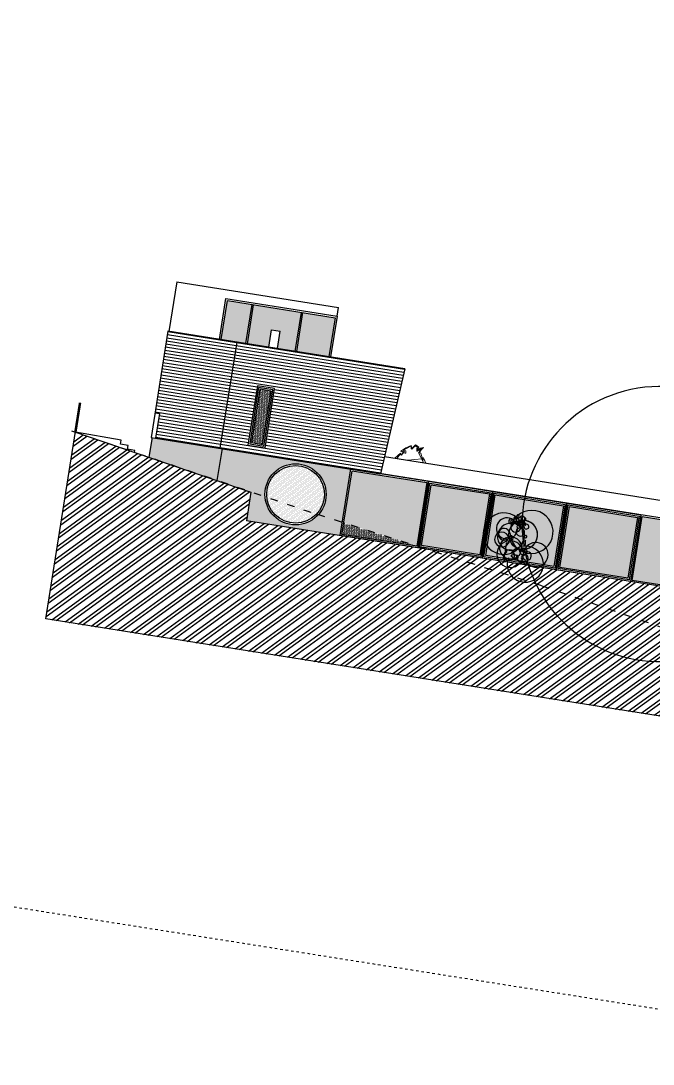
# Model space of a CAD drawing. Extents: x -640655 to -640254, y -1045449 to -1045159.
# Drawn here: x -640474.79 to -640449.5, y -1045326.34 to -1045284.6 of the extents above; entities that cross this region are included whole.
import ezdxf

# ---------------------------------------------------------------- set-up
doc = ezdxf.new("R2010")
doc.units = 0
doc.header["$MEASUREMENT"] = 0
doc.linetypes.add('DASHED1', pattern=[1, 0.3, -0.4, 0.3])
doc.layers.get('0').update_dxf_attribs({"linetype": 'CONTINUOUS'})
doc.layers.add('FLOATING-WINDOWS', color=2, linetype='CONTINUOUS', plot=False)
for name, color, linetype in [('REZY', 14, 'CONTINUOUS'), ('T_srafa', 8, 'CONTINUOUS'), ('T_stafaz', 7, 'CONTINUOUS'), ('T_tenka', 4, 'CONTINUOUS'), ('T_tlusta', 1, 'CONTINUOUS')]:
    doc.layers.add(name, color=color, linetype=linetype)
pattern_1 = [(350.9999361489027, (0, 0), (0.03048185854044384, 0.0426314242216979), [0, -0.046875])]
pattern_2 = [(350.9999361489027, (0, 0), (0.0195544457164691, 0.1234610207827623), [])]

# ---------------------------------------------------------------- blocks, each defined once
blk = doc.blocks.new('PO10')
for p, q in [((-273.7481818192755, 1620.256604367503), (-280.4968124488369, 1668.979466392193)), ((-119.8668660130352, 1645.307209331077), (-208.2848732359707, 1648.122458846774)), ((89.81066273991019, 998.5587720875628), (52.51412100624293, 1027.522753027733)), ((98.88074080669321, 902.6350551653595), (108.517103176564, 924.4431255967356)), ((124.785148864612, 768.5250457026996), (98.88074080669321, 902.6350551653595)), ((-539.0883061473141, 716.7963243978738), (-651.0012499988079, 682.5049903360195)), ((-651.0012499988079, 682.5049903360195), (-630.5909532587975, 583.7191436788999)), ((-630.5909532587975, 583.7191436788999), (-641.3335463264957, 491.3779076770879)), ((-641.3335463264957, 491.3779076770879), (-641.3335463264957, 363.6018185294233)), ((-539.0883061473141, 716.7963243978738), (-542.1881778398529, 809.275257808622)), ((-36.91259913047543, 400.3377163563709), (-109.6206258099992, 546.487591533325)), ((-58.68653621303383, 541.921987614769), (-36.91259913047543, 400.3377163563709)), ((56.67330998985562, 721.2831150935963), (101.8009471474215, 732.5124363531359)), ((97.05126397311687, 410.2897913777269), (60.90498296543956, 548.9303276059218)), ((-573.9704070412554, 357.7178627640533), (-672.722003236413, 171.0382233024575)), ((-648.8460348548251, 129.6222760871897), (-668.2735413545743, 107.0018004975282)), ((-568.8910299679264, 47.78701782925054), (-648.5864905407652, 56.84203685959801)), ((-641.3335463264957, 363.6018185294233), (-573.9704070412554, 357.7178627640533)), ((-493.0362494212459, 88.82037791608309), (-425.1877716276795, 60.30594928888604)), ((-391.3089114612667, 328.9990545178734), (-249.4176166921388, 325.4814082879457)), ((-262.6622588373721, 102.2904592915438), (-201.129359845072, 76.95321344071999)), ((-185.1772419176996, 96.50239032926038), (-223.213311843574, 152.9912131722085)), ((-181.5306743080728, 289.255231554911), (-218.2188699720427, 245.7184955361299)), ((-181.5306743080728, 289.255231554911), (-78.32539009395987, 84.85271964455023)), ((-48.92183325299993, 62.60458193166414), (-22.87836719769984, 13.73352810041979)), ((18.34823142271489, 7.611935876775533), (60.39366843178868, 49.7356326202862)), ((85.89925160631537, 58.21026918711141), (94.73613174632192, 56.92236130074889)), ((94.73613174632192, 56.92236130074889), (105.8596861548722, 37.44517759187147)), ((200.7012945832685, 63.41795568587258), (143.9377747708932, 27.87542986916378)), ((277.8577784076333, 104.8877372057177), (296.7207383131608, 123.0187847162597))]:
    blk.add_line(p, q)
for centre, radius, start, end in [((-446.7698634602129, 1672.099351149518), 69.4121839113814, 167.1336, 216.591), ((-352.522556274198, 1650.572671450209), 166.0866983313098, 121.4684, 167.1336), ((-410.5421711225063, 1745.371998625342), 54.94403340742392, 54.45132, 121.4684), ((-350.6201618118212, 1829.225467389915), 48.12196415116754, 234.4513, 291.9648), ((-318.9517558319494, 1750.705740984995), 36.54406649899433, 356.5121, 111.9648), ((-172.1743079368025, 1741.758394625504), 110.5061348971582, 176.512, 211.9116), ((-278.2753388397396, 1669.286727684084), 2.243000190766868, 62.13918, 187.8858), ((-273.2328382786363, 1678.827587596606), 8.545879127054432, 242.1392, 31.91163), ((283.556295116432, 1285.622311558109), 861.8093429698872, 172.2436, 194.0328), ((-369.466576888226, 1374.567915580701), 202.7569258274326, 131.4368, 178.526), ((-545.985875884071, 1574.532045458909), 63.97176665760757, 311.4367999999999, 20.39511), ((-584.1088720131665, 1570.135844114702), 101.6392542921477, 15.64116, 36.59102), ((-309.9098674720153, 1503.181751223747), 38.91494257304965, 82.80410003038885, 210.4228), ((-708.459127927199, 1269.143122166861), 423.2714584488564, 23.45033977616443, 30.4228), ((-247.8160192491487, 1371.786806185264), 97.7822048233177, 109.1649217945644, 137.7077087558966), ((-242.6800271496177, 1521.97459252784), 65.4281068107632, 162.3705026466393, 226.0699), ((-318.7101485207677, 1443.050436780322), 44.15997310354374, 28.54123631820952, 46.06989999999999), ((-210.9774808399379, 1563.62032716861), 84.54483310608444, 88.17514, 137.9409325110186), ((-116.8780268635601, 1739.121724280994), 93.8601314933532, 268.1751, 272.0051), ((-110.4223864618689, 1554.728130379226), 90.64326242148425, 20.58300000000001, 92.00510000000001), ((-43.12531636096537, 1421.79425220238), 16.93364732585914, 129.6274, 206.6062), ((-799.4623324368149, 1042.946223693434), 828.9806968270013, 15.80662, 26.60615), ((-61.45096295513213, 1443.924949865323), 11.79977188205239, 309.6274, 10.25982785020671), ((47.08347315900028, 1462.856977910269), 98.37374863270963, 157.0305, 189.8509508204032), ((-167.6672825356945, 1553.8798788446), 134.8699926554819, 337.0305, 354.4776000000001), ((-7.642667298205197, 1538.406510918867), 25.90072928069136, 146.8188, 174.4776), ((-60.99059593398124, 1573.289869201835), 37.8406569965437, 326.8188, 20.58300000000001), ((-161.006275867112, 1214.597662014421), 168.2321706088719, 345.4431305672757, 18.88313), ((-478.3773424336687, 919.0437290468253), 83.09713303786955, 161.8043, 198.4701999999999), ((-782.7880190452561, 1019.105892081279), 237.3367517393694, 341.8043, 14.03283), ((-836.5466800052673, 799.4087534141727), 294.5239507859953, 1.919794, 18.4702), ((-496.7184833949432, 967.3572982545011), 539.0299508786316, 9.593282, 22.34809022046148), ((81.71130535192788, 1065.11894025607), 47.60350653141101, 189.5933, 232.1681), ((51.73730130773038, 949.5308859855868), 62.07480843413104, 336.1628, 52.16811000000001), ((-32.5555250281468, 1119.83510121936), 578.5035839289733, 262.3446107650809, 267.4110683251937), ((94.51123676262796, 454.1651405510493), 138.0778014559084, 188.743, 203.8565), ((5297.52364223823, 2398.134355002549), 5502.575968200007, 197.7424812592245, 199.3533), ((-32.5555250281468, 1119.83510121936), 578.5035839289733, 279.2971915536518, 282.7786), ((92.19049417879432, 569.8109704419039), 14.51159778823085, 282.7786, 19.35334), ((94.30429490748793, 762.637182220351), 31.0442191168896, 283.9736, 10.9325), ((-650.5140960915014, 159.2887583072297), 25.12400140151351, 152.1216, 239.868), ((-645.1451631495729, 87.13485748739913), 30.48915274817447, 139.3388, 263.519), ((-440.7007945468649, 520.7725795102306), 443.0835146194837, 239.868, 241.9809401795036), ((-574.4353909045458, -1.02027062093839), 49.12101008221697, 61.25686, 83.51901000000001), ((-449.2069451836869, 227.3064482840709), 211.2920429277129, 241.257, 274.6279), ((-512.6015329733491, 128.074153594207), 43.85953975484478, 296.4930707191346, 348.4281), ((238.6023796163499, -25.74036762816831), 722.9303509019064, 150.6136265592148, 168.4281), ((-433.9927796507254, 39.35702600283548), 22.72595239162788, 274.6279, 67.20478), ((-344.6393323363736, 222.0436124247499), 28.6761793017206, 116.795, 257.1563), ((-550.631825462915, 629.9291542149149), 428.2737787513194, 296.795, 314.6941094445635), ((-368.7701178481802, 116.2065110984258), 79.87727013717615, 13.92698, 77.15628000000001), ((-244.2126575158909, 147.0928450697102), 48.45238831142368, 193.927, 247.6183), ((-159.2730066273361, 196.0445725708269), 77.0841591522483, 139.8801, 213.9535), ((-196.1076057516038, 89.14124810835347), 13.1808119879419, 247.6183, 33.95348), ((-40.91329711955041, 103.7427289993502), 41.91042588184762, 206.7898, 258.9837748986048), ((0, 25.92418881831691), 25.9241888183131, 208.0532, 315.0533), ((81.58236066810787, 28.58449466293678), 29.93763170306723, 81.70902, 135.0533), ((-418.4920997126028, 275.877381733153), 532.7770505005528, 7.458210000000001, 14.6128), ((129.4933386845514, 53.8324510329403), 27.21666148814603, 209.7319, 302.0536), ((597.4960137857124, 408.879540360067), 491.878722592963, 187.4582, 210.5728), ((216.4086538134143, 183.7514912826009), 49.2610897572135, 210.5728, 253.8408), ((232.8684095526114, 12.04752965131775), 60.61158772701045, 105.0585, 122.0536), ((251.4645510585979, 304.7363158431835), 175.2223669891117, 253.8408, 282.9687), ((180.6922760093585, 205.979357205797), 140.2169184126326, 285.0585, 313.8654), ((292.2389240004122, 127.6802286622114), 6.46714559678686, 313.8654, 102.9687)]:
    blk.add_arc(centre, radius, start, end)

msp = doc.modelspace()

# ---------------------------------------------------------------- hatches: boundary and pattern name
at = {"layer": 'T_srafa', "linetype": 'Continuous'}
h = msp.add_hatch(dxfattribs=at)
h.set_pattern_fill('DOTS', color=251, scale=0.75, style=0)
h.set_pattern_definition(pattern_1)
h.paths.add_polyline_path([(-640466.5328445435, -1045295.794666617), (-640466.7800127385, -1045297.355213926), (-640465.7923245721, -1045297.51164949), (-640465.5451563774, -1045295.951102183)])
h.paths.add_polyline_path([(-640462.2265241375, -1045296.476725684), (-640463.5105187546, -1045296.273359448), (-640463.7576869491, -1045297.833906754), (-640462.4736923319, -1045298.037272988)])
h.paths.add_polyline_path([(-640464.418578826, -1045297.020505292), (-640464.5280837223, -1045297.711887013), (-640463.8169482397, -1045297.82452062), (-640463.569780045, -1045296.263973315), (-640465.4858950872, -1045295.960488317), (-640465.7330632821, -1045297.521035625), (-640464.8737745811, -1045297.657134566), (-640464.7642696842, -1045296.965752844)])
h = msp.add_hatch(dxfattribs=at)
h.set_pattern_fill('LINE,_O', color=256)
h.set_pattern_definition(pattern_2)
h.paths.add_polyline_path([(-640468.9123778981, -1045297.01747802), (-640469.428615265, -1045300.276848968), (-640469.2490275081, -1045300.30529308), (-640469.4054630741, -1045301.292981246), (-640466.8331437914, -1045301.700399535), (-640466.1604708581, -1045297.45334042)])
h = msp.add_hatch(dxfattribs=at)
h.set_pattern_fill('LINE,_O', color=256)
h.set_pattern_definition(pattern_2)
h.paths.add_polyline_path([(-640459.4414896619, -1045298.517530173), (-640466.1604708582, -1045297.45334042), (-640466.8331437914, -1045301.700399535), (-640460.4104690445, -1045302.717658618)])
h.paths.add_polyline_path([(-640465.3333616565, -1045299.204287079), (-640464.6477395862, -1045299.31287973), (-640465.023184944, -1045301.683331329), (-640465.7088070143, -1045301.574738678)], flags=16)
h.paths.add_polyline_path([(-640465.2834865001, -1045299.272934503), (-640464.7163870102, -1045299.362754886), (-640465.0730600997, -1045301.614683905), (-640465.6401595904, -1045301.524863522)], flags=0)
h.paths.add_polyline_path([(-640465.2336113444, -1045299.341581926), (-640464.7850344342, -1045299.412630041), (-640465.122935256, -1045301.546036482), (-640465.5715121666, -1045301.474988366)], flags=0)
h = msp.add_hatch(dxfattribs=at)
h.set_pattern_fill('DOTS', color=251, scale=0.75, style=0)
h.set_pattern_definition(pattern_1)
h.paths.add_polyline_path([(-640465.2336113445, -1045299.341581926), (-640465.5715121665, -1045301.474988366), (-640465.122935256, -1045301.546036482), (-640464.7850344339, -1045299.412630041)])
h = msp.add_hatch(dxfattribs=at)
h.set_pattern_fill('ANSI32', color=256, style=0)
h.set_pattern_definition([(35.99993614890274, (0, 0), (-0.2204191315177348, 0.3033816185284922), []), (35.99993614890274, (0.1746002497224242, -0.02765416229051452), (-0.2204191315177348, 0.3033816185284922), [])])
h.paths.add_polyline_path([(-640439.8403133317, -1045311.239025455), (-640440.087222857, -1045311.199918546), (-640440.1028664137, -1045311.298687362), (-640441.8313198371, -1045311.024925259), (-640441.6438241085, -1045309.841132359), (-640441.8585575483, -1045309.807121678), (-640441.7646962091, -1045309.214508777), (-640442.2155975229, -1045309.14309251), (-640446.1920554388, -1045308.513278905), (-640446.0669069861, -1045307.723128372), (-640465.7712858985, -1045304.602238836), (-640465.588959864, -1045303.451085861), (-640472.6142472159, -1045301.063347131), (-640473.7966021337, -1045308.528388439), (-640468.92556263, -1045309.299890869), (-640433.5318574633, -1045314.905743487), (-640433.3499279037, -1045313.75709374), (-640438.0948669153, -1045312.936363064), (-640438.0858248015, -1045312.877048089), (-640438.1064398543, -1045312.8132125), (-640438.1756407851, -1045312.802663348), (-640440.0281171154, -1045312.424763325)])
h.paths.add_polyline_path([(-640429.9390857178, -1045314.179649402), (-640432.1337331302, -1045313.845092223), (-640432.1724323512, -1045313.899886199), (-640432.1814744058, -1045313.959200791), (-640433.3499279039, -1045313.75709374), (-640433.5318574634, -1045314.905743487), (-640428.4438033814, -1045315.711617899)])
h = msp.add_hatch(dxfattribs=at)
h.set_pattern_fill('DOTS', color=251, scale=0.75, style=0)
h.set_pattern_definition(pattern_1)
edge = h.paths.add_edge_path()
edge.add_arc((-640463.8068544411, -1045303.544037159), 1.153201547537319, 0, 360)
h = msp.add_hatch(dxfattribs=at)
h.set_pattern_fill('DOTS', color=251, scale=0.75, style=0)
h.set_pattern_definition(pattern_1)
h.paths.add_polyline_path([(-640461.5458196836, -1045302.598583363), (-640461.8762695836, -1045304.684946871), (-640458.9558314652, -1045305.615156222), (-640458.5531245442, -1045303.072583128)])
h.paths.add_polyline_path([(-640458.3847268079, -1045303.16000282), (-640458.7695582989, -1045305.589715706), (-640456.4386142283, -1045305.958903641), (-640456.0537827373, -1045303.529190754)])
h.paths.add_polyline_path([(-640455.8167375769, -1045303.566735288), (-640456.2015690678, -1045305.996448175), (-640453.475549729, -1045306.428210336), (-640453.0907182379, -1045303.99849745)])
h = msp.add_hatch(dxfattribs=at)
h.set_pattern_fill('DOTS', color=251, scale=0.75, style=0)
h.set_pattern_definition(pattern_1)
h.paths.add_polyline_path([(-640450.127653739, -1045304.467804147), (-640452.8536730778, -1045304.036041985), (-640453.2385045689, -1045306.465754872), (-640450.5124852301, -1045306.897517033)])
h.paths.add_polyline_path([(-640446.0222591655, -1045305.057291541), (-640449.940483735, -1045304.436701259), (-640450.3440874941, -1045306.984936725), (-640446.4258629244, -1045307.605527007)])
h = msp.add_hatch(dxfattribs=at)
h.set_pattern_fill('DOTS', color=251, scale=0.75, style=0)
h.set_pattern_definition(pattern_1)
h.paths.add_polyline_path([(-640461.8762695836, -1045304.684946871), (-640461.9494234426, -1045305.146818829), (-640458.9567283031, -1045305.620818594), (-640458.9558314652, -1045305.615156222)])
at = {"layer": 'T_tlusta', "linetype": 'Continuous'}
h = msp.add_hatch(color=147, dxfattribs=at)
h.dxf.hatch_style = 1
h.paths.add_polyline_path([(-640462.5987127476, -1045303.735389385, -0.1443475248004905), (-640462.895772125, -1045304.360217923), (-640461.9341000414, -1045304.666526884), (-640461.5956948398, -1045302.52993594), (-640469.4054630741, -1045301.292981246), (-640469.5465845866, -1045301.270629633), (-640469.6721331263, -1045302.063306195), (-640465.5889598636, -1045303.451085861), (-640465.0260954169, -1045303.642390952, -0.05946356272835811), (-640465.0149961344, -1045303.352684933, -1)])
h.paths.add_polyline_path([(-640465.0260954169, -1045303.642390952), (-640465.588959864, -1045303.451085861), (-640465.7712858986, -1045304.602238837), (-640462.0180708669, -1045305.196693987), (-640461.9341000414, -1045304.666526884), (-640462.895772125, -1045304.360217923, -0.6589585520338324)])

# ---------------------------------------------------------------- linework, layer by layer
at = {"layer": 'FLOATING-WINDOWS', "linetype": 'DASHED1', "ltscale": 0.3}
msp.add_lwpolyline([(-640518.3084473783, -1045313.197913403), (-640435.3426414126, -1045326.338500927), (-640426.0503688065, -1045267.669823851), (-640509.0161747722, -1045254.529236327)], close=True, dxfattribs=at)
at = {"layer": 'FLOATING-WINDOWS', "ltscale": 0.3}
msp.add_lwpolyline([(-640428.4032054781, -1045315.718048021), (-640468.92556263, -1045309.299890869), (-640473.7966021337, -1045308.528388439), (-640472.6094553533, -1045301.033092719)], dxfattribs=at)
at = {"layer": 'REZY', "color": 6, "linetype": 'Continuous', "const_width": 0.09999999999999998}
msp.add_lwpolyline([(-640472.426523528, -1045299.878114958), (-640472.6142462068, -1045301.063340758)], dxfattribs=at)
at = {"layer": 'REZY', "linetype": 'DASHED1'}
msp.add_lwpolyline([(-640441.8683441565, -1045311.147262577), (-640447.0426542612, -1045309.608225318), (-640453.9592288359, -1045307.206659382), (-640463.1870773919, -1045304.267432227), (-640472.7851271944, -1045301.005268832)], dxfattribs=at)
at = {"layer": 'T_stafaz', "lineweight": 0}
for p, q in [((-640459.610316961, -1045301.89993562), (-640459.8339972503, -1045302.100237726)), ((-640459.7603131173, -1045302.11190823), (-640459.6207050384, -1045301.938368643)), ((-640459.6207050384, -1045301.938368643), (-640459.5909815789, -1045301.957505907)), ((-640459.5889594365, -1045301.925377053), (-640459.610316961, -1045301.89993562)), ((-640459.397467927, -1045301.6805187), (-640459.5895408059, -1045301.823069574)), ((-640459.5895408059, -1045301.823069574), (-640459.5884702993, -1045301.833193271)), ((-640459.5700469295, -1045301.950474859), (-640459.5889594365, -1045301.925377053)), ((-640459.5884702993, -1045301.833193271), (-640459.5849547753, -1045301.843660596)), ((-640459.5849547753, -1045301.843660596), (-640459.5326181515, -1045301.826082975)), ((-640459.5637031369, -1045301.976299543), (-640459.5320367822, -1045301.928390455)), ((-640459.5546895701, -1045301.94764659), (-640459.5623682498, -1045301.949060724)), ((-640459.5328032848, -1045301.89836299), (-640459.5546895701, -1045301.94764659)), ((-640459.5088156098, -1045301.851868036), (-640459.5328032848, -1045301.89836299)), ((-640459.5326181515, -1045301.826082975), (-640459.4802815279, -1045301.808505355)), ((-640459.5320367822, -1045301.928390455), (-640459.4979254102, -1045301.880824993)), ((-640459.4784445186, -1045301.848656516), (-640459.5088156098, -1045301.851868036)), ((-640459.4979254102, -1045301.880824993), (-640459.4591487603, -1045301.888768054)), ((-640459.4932731171, -1045301.776759752), (-640459.3471534457, -1045301.695069933)), ((-640459.3999792067, -1045301.804831335), (-640459.4932731171, -1045301.776759752)), ((-640459.4802815279, -1045301.808505355), (-640459.4655718002, -1045301.82802587)), ((-640459.4508620725, -1045301.847546385), (-640459.4784445186, -1045301.848656516)), ((-640459.4655718002, -1045301.82802587), (-640459.4508620725, -1045301.847546385)), ((-640459.4591487603, -1045301.888768054), (-640459.4182707206, -1045301.899499759)), ((-640459.4182707206, -1045301.899499759), (-640459.4074597682, -1045301.893539217)), ((-640459.4074597682, -1045301.893539217), (-640459.3966488158, -1045301.887578676)), ((-640459.3966488158, -1045301.887578676), (-640459.3999792067, -1045301.804831335)), ((-640459.1773501033, -1045301.586788926), (-640459.397467927, -1045301.6805187)), ((-640459.3471534457, -1045301.695069933), (-640459.1985887568, -1045301.613723741)), ((-640459.1985887568, -1045301.613723741), (-640459.1876589337, -1045301.660139448)), ((-640459.1876589337, -1045301.660139448), (-640459.1791741275, -1045301.706211527)), ((-640459.1791741275, -1045301.706211527), (-640459.1683235517, -1045301.717709735)), ((-640459.1632483837, -1045301.646116975), (-640459.1773501033, -1045301.586788926)), ((-640459.1683235517, -1045301.717709735), (-640459.1602616205, -1045301.731309333)), ((-640459.146358019, -1045301.703343635), (-640459.1632483837, -1045301.646116975)), ((-640459.1602616205, -1045301.731309333), (-640459.0860387117, -1045301.664448113)), ((-640459.079470162, -1045301.635451532), (-640459.146358019, -1045301.703343635)), ((-640459.0860387117, -1045301.664448113), (-640459.0121594302, -1045301.60003191)), ((-640459.0146836948, -1045301.564770783), (-640459.079470162, -1045301.635451532)), ((-640458.9395357888, -1045301.597772026), (-640459.0146836948, -1045301.564770783)), ((-640459.0121594302, -1045301.60003191), (-640458.9694840051, -1045301.633456027)), ((-640458.9694840051, -1045301.633456027), (-640458.9289099695, -1045301.664091499)), ((-640458.9545365355, -1045301.757729039), (-640458.9557921756, -1045301.819885357)), ((-640458.9557921756, -1045301.819885357), (-640458.9484571235, -1045301.82091624)), ((-640458.9536245235, -1045301.698017739), (-640458.9545365355, -1045301.757729039)), ((-640458.9487344888, -1045301.698704994), (-640458.9536245235, -1045301.698017739)), ((-640458.9459458438, -1045301.696603604), (-640458.9487344888, -1045301.698704994)), ((-640458.9484571235, -1045301.82091624), (-640458.9411220716, -1045301.821947123)), ((-640458.9362053981, -1045301.680519366), (-640458.9459458438, -1045301.696603604)), ((-640458.9411220716, -1045301.821947123), (-640458.8626963831, -1045301.760663194)), ((-640458.8776042289, -1045301.653848931), (-640458.9395357888, -1045301.597772026)), ((-640458.9289099695, -1045301.664091499), (-640458.9362053981, -1045301.680519366)), ((-640458.8216332103, -1045301.699114883), (-640458.9300467386, -1045301.778624066)), ((-640458.9300467386, -1045301.778624066), (-640458.910988722, -1045301.713983107)), ((-640458.910988722, -1045301.713983107), (-640458.8776042289, -1045301.653848931)), ((-640458.8374797071, -1045301.794126934), (-640458.8851114293, -1045301.884671825)), ((-640458.8851114293, -1045301.884671825), (-640458.8272241543, -1045302.005006438)), ((-640458.8626963831, -1045301.760663194), (-640458.7870593397, -1045301.701480653)), ((-640458.8568417277, -1045301.87867166), (-640458.7858699623, -1045301.763980599)), ((-640458.8278451473, -1045301.88524021), (-640458.8568417277, -1045301.87867166)), ((-640458.7870593397, -1045301.701480653), (-640458.8374797071, -1045301.794126934)), ((-640458.7964035494, -1045301.892152387), (-640458.8278451473, -1045301.88524021)), ((-640458.692853417, -1045301.669840936), (-640458.8216332103, -1045301.699114883)), ((-640458.7651074613, -1045301.988803328), (-640458.7964035494, -1045301.892152387)), ((-640458.7858699623, -1045301.763980599), (-640458.692853417, -1045301.669840936)), ((-640459.5909815789, -1045301.957505907), (-640459.5637031369, -1045301.976299543)), ((-640459.5623682498, -1045301.949060724), (-640459.5700469295, -1045301.950474859)), ((-640459.3127226284, -1045302.182800111), (-640458.749089485, -1045302.123200038)), ((-640458.8272241543, -1045302.005006438), (-640458.6946001952, -1045302.280701792)), ((-640458.7362563903, -1045302.085110643), (-640458.7651074613, -1045301.988803328)), ((-640458.749089485, -1045302.123200038), (-640458.7291857188, -1045302.123504042)), ((-640458.7139076066, -1045302.085758274), (-640458.7362563903, -1045302.085110643)), ((-640458.7291857188, -1045302.123504042), (-640458.6876963278, -1045302.180548736)), ((-640458.691215195, -1045302.083960888), (-640458.7139076066, -1045302.085758274)), ((-640458.5903640843, -1045302.29721129), (-640458.691215195, -1045302.083960888)), ((-640458.639153782, -1045302.188237176), (-640458.6470067645, -1045302.177439934))]:
    msp.add_line(p, q, dxfattribs=at)
at = {"layer": 'T_tenka', "linetype": 'Continuous'}
for p, q in [((-640468.5610405189, -1045295.048194188), (-640468.8739116515, -1045297.023570518)), ((-640468.561040519, -1045295.048194188), (-640462.0916830285, -1045296.072847144)), ((-640466.8491509088, -1045297.344263428), (-640466.5910322256, -1045295.714577956)), ((-640466.7800127373, -1045297.355213918), (-640466.5328445436, -1045295.794666617)), ((-640466.5910322256, -1045295.714577956), (-640462.1464354764, -1045296.418538002)), ((-640466.5328445436, -1045295.794666617), (-640462.2265241375, -1045296.476725684)), ((-640465.792324571, -1045297.511649484), (-640465.5451563774, -1045295.951102183)), ((-640465.7330632808, -1045297.521035618), (-640465.4858950872, -1045295.960488317)), ((-640462.1464354764, -1045296.418538002), (-640462.0916830285, -1045296.072847143)), ((-640463.8169482385, -1045297.824520616), (-640463.5697800448, -1045296.263973315)), ((-640463.7576869482, -1045297.83390675), (-640463.5105187547, -1045296.273359449)), ((-640462.2265241375, -1045296.476725684), (-640462.4736923313, -1045298.037272986)), ((-640462.1464354764, -1045296.418538002), (-640462.4045541597, -1045298.048223475)), ((-640468.912377898, -1045297.017478019), (-640469.5850508307, -1045301.264537135)), ((-640459.4414896619, -1045298.517530173), (-640468.912377898, -1045297.01747802)), ((-640464.8737745802, -1045297.65713456), (-640464.7642696842, -1045296.965752844)), ((-640464.7642696842, -1045296.965752844), (-640464.4185788258, -1045297.020505292)), ((-640464.5280837216, -1045297.711887008), (-640464.4185788259, -1045297.020505292)), ((-640466.1604708582, -1045297.45334042), (-640466.8331437914, -1045301.700399535)), ((-640459.4414896619, -1045298.517530173), (-640460.4104690447, -1045302.717658618)), ((-640469.4286152651, -1045300.276848968), (-640469.2490275082, -1045300.30529308)), ((-640469.2490275081, -1045300.30529308), (-640469.4054630741, -1045301.292981246)), ((-640470.7787410569, -1045301.379213406), (-640472.6142364552, -1045301.06335079)), ((-640469.5465845867, -1045301.270629633), (-640469.6721331264, -1045302.063306195)), ((-640469.5850508306, -1045301.264537134), (-640469.4054630739, -1045301.292981246)), ((-640469.4054630741, -1045301.292981246), (-640460.4104690447, -1045302.717658618)), ((-640466.7480933054, -1045301.713870306), (-640466.9492683961, -1045302.988747283)), ((-640460.2503752427, -1045302.034289455), (-640446.0717226954, -1045304.279983599)), ((-640445.6889769254, -1045305.049330724), (-640461.5463104316, -1045302.537757715))]:
    msp.add_line(p, q, dxfattribs=at)
for points in [[(-640465.7088070143, -1045301.574738678), (-640465.0231849441, -1045301.683331329), (-640464.6477395863, -1045299.31287973), (-640465.3333616565, -1045299.204287079)], [(-640465.6401595904, -1045301.524863522), (-640465.0730601, -1045301.614683905), (-640464.7163870102, -1045299.362754886), (-640465.2834865006, -1045299.272934503)], [(-640465.5715121666, -1045301.474988366), (-640465.122935256, -1045301.546036481), (-640464.785034434, -1045299.412630042), (-640465.2336113446, -1045299.341581926)], [(-640461.5956948397, -1045302.529935939), (-640458.4844771202, -1045303.022707972), (-640458.9068531472, -1045305.689466018), (-640462.0180708667, -1045305.196693985)], [(-640461.5458196837, -1045302.598583363), (-640458.5531245442, -1045303.072583128), (-640458.9567283032, -1045305.620818594), (-640461.9494234427, -1045305.146818829)], [(-640458.4844771201, -1045303.022707972), (-640455.9164878892, -1045303.429440442), (-640456.3388639162, -1045306.096198489), (-640458.9068531471, -1045305.689466018)], [(-640458.4346019641, -1045303.091355396), (-640455.9851353132, -1045303.479315598), (-640456.3887390723, -1045306.027551065), (-640458.8382057231, -1045305.639590862)], [(-640458.384726808, -1045303.16000282), (-640456.0537827372, -1045303.529190754), (-640456.4386142283, -1045305.958903641), (-640458.7695582991, -1045305.589715706)], [(-640455.9164878889, -1045303.42944044), (-640452.9534233899, -1045303.898747138), (-640453.3757994169, -1045306.565505184), (-640456.3388639159, -1045306.096198487)], [(-640455.8666127329, -1045303.498087864), (-640453.0220708139, -1045303.948622294), (-640453.4256745729, -1045306.49685776), (-640456.2702164919, -1045306.046323331)], [(-640455.8167375769, -1045303.566735288), (-640453.0907182379, -1045303.99849745), (-640453.475549729, -1045306.428210336), (-640456.2015690679, -1045305.996448175)], [(-640452.9534233899, -1045303.898747138), (-640449.9903588911, -1045304.368053835), (-640450.4127349181, -1045307.034811881), (-640453.3757994169, -1045306.565505184)], [(-640452.9035482339, -1045303.967394562), (-640450.0590063151, -1045304.417928991), (-640450.4626100741, -1045306.966164457), (-640453.3071519929, -1045306.515630028)], [(-640452.8536730779, -1045304.036041986), (-640450.1276537391, -1045304.467804147), (-640450.5124852301, -1045306.897517033), (-640453.2385045689, -1045306.465754872)], [(-640449.9404837351, -1045304.436701259), (-640446.0222591655, -1045305.05729154), (-640446.4258629245, -1045307.605527007), (-640450.3440874941, -1045306.984936725)]]:
    msp.add_lwpolyline(points, close=True, dxfattribs=at)
msp.add_lwpolyline([(-640470.2485811156, -1045301.86738436), (-640470.2361875386, -1045301.789134959), (-640470.5324939883, -1045301.742204289), (-640470.5074642978, -1045301.584174182), (-640470.8037707475, -1045301.537243512), (-640470.7787410569, -1045301.379213406), (-640470.778741057, -1045301.379213406), (-640470.778741057, -1045301.379213406)], dxfattribs=at)
for radius in [1.223201547537319, 1.153201547537319]:
    msp.add_circle((-640463.8068544411, -1045303.544037159), radius, dxfattribs=at)
at = {"layer": 'T_tlusta', "linetype": 'Continuous'}
for p, q in [((-640472.6142364539, -1045301.063350789), (-640465.5889598638, -1045303.451085861)), ((-640465.588959864, -1045303.451085861), (-640465.7712858986, -1045304.602238837)), ((-640446.0669069861, -1045307.723128372), (-640465.7712858986, -1045304.602238837))]:
    msp.add_line(p, q, dxfattribs=at)

# ---------------------------------------------------------------- block references
at = {"layer": 'T_stafaz', "xscale": 0.001000000024211127, "yscale": 0.001000000047497451, "zscale": 0.001, "rotation": 350.99993824263}
msp.add_blockref('PO10', (-640454.8479455323, -1045306.271590546), dxfattribs=at)

doc.saveas('drawing.dxf')
